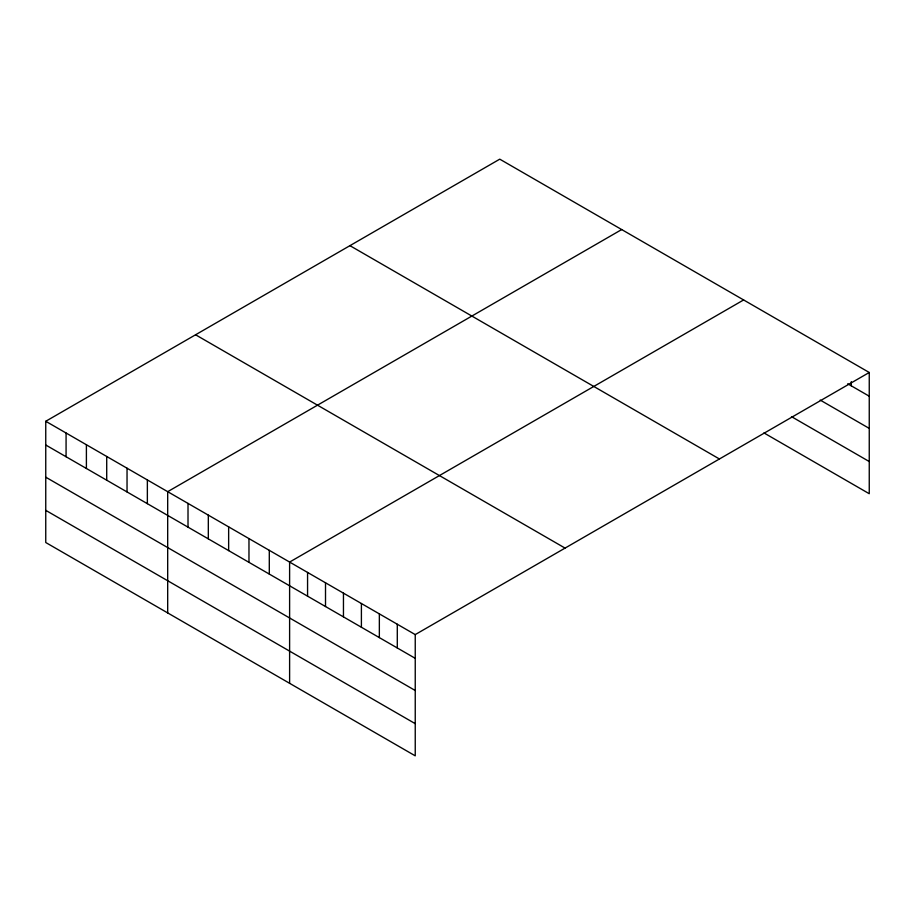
<?xml version="1.0" encoding="UTF-8"?>
<svg xmlns="http://www.w3.org/2000/svg" width="915" height="915" viewBox="0 0 915 915"><rect width="100%" height="100%" fill="white"/><g stroke="black" fill="none" stroke-linecap="round" stroke-linejoin="round"><path stroke-width="1.37" d="M869.25 372.485L415.238 634.598L415.238 755.836L45.75 542.515L45.75 421.277L499.762 159.164L869.25 372.485L869.25 493.723L763.968 432.932M621.685 229.562L167.685 491.675L167.685 612.913M743.62 299.948L289.609 562.073L289.609 683.311M847.713 383.774L869.25 396.206M820.195 400.072L869.25 428.392M791.486 416.645L869.25 461.537M349.93 245.655L719.43 458.987M195.57 334.776L565.07 548.108M45.75 421.277L415.238 634.598M45.75 445.01L415.238 658.331M45.75 477.184L415.238 690.505M45.75 510.341L415.238 723.662M851.305 381.658L851.305 385.844M397.293 624.247L397.293 647.969M379.348 613.885L379.348 637.606M361.402 603.523L361.402 627.244M343.457 593.16L343.457 616.882M325.511 582.798L325.511 606.519M307.566 572.435L307.566 596.157M269.296 550.338L269.296 574.071M248.972 538.603L248.972 562.336M228.647 526.88L228.647 550.601M208.323 515.145L208.323 538.866M188.01 503.41L188.01 527.131M147.361 479.94L147.361 503.673M127.036 468.206L127.036 491.938M106.712 456.482L106.712 480.203M86.399 444.747L86.399 468.469M66.074 433.012L66.074 456.734"/></g></svg>
